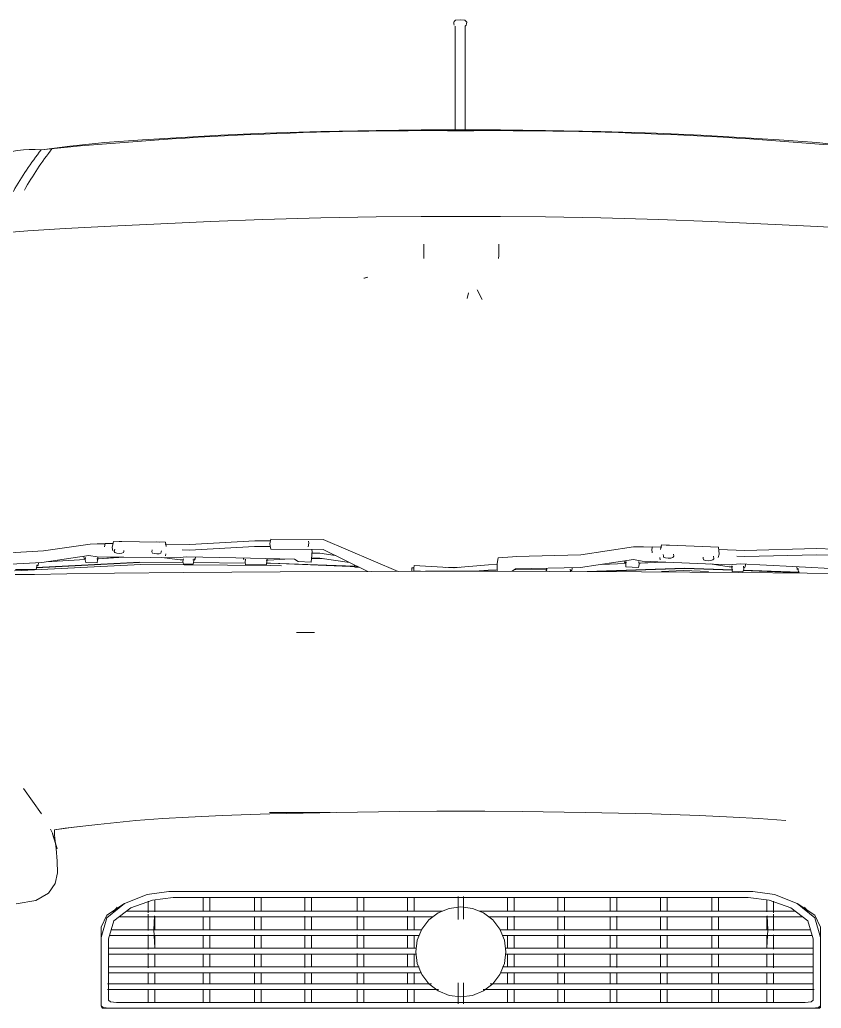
# Model space of a CAD drawing. Header units: millimetres. Extents: x -50912 to 58751, y -45352 to 5553.
# Drawn here: x -4989 to -4126, y 718 to 1784 of the extents above; entities that cross this region are included whole.
import ezdxf

# ---------------------------------------------------------------- set-up
doc = ezdxf.new("R2010")
doc.units = ezdxf.units.MM
doc.layers.add('A-GENM', color=13, linetype='Continuous', lineweight=9)
doc.layers.add('G-IMPT', color=8, linetype='Continuous', lineweight=9)

# ---------------------------------------------------------------- blocks, each defined once
blk = doc.blocks.new('CRT_Fiat Punto - Punto_dwg-V5-FACHADA POSTERIOR GARAGEM')
at = {"layer": 'G-IMPT'}
for p, q in [((-41212.3, 1781.1), (-41211.9, 1782.1)), ((-41212.3, 1779.5), (-41212.3, 1781.1)), ((-41210.3, 1783.4), (-41211.9, 1782.1)), ((-41205.3, 1783.8), (-41210.3, 1783.4)), ((-41205.3, 1783.8), (-41200.4, 1783.4)), ((-41200.4, 1783.4), (-41198.7, 1782.1)), ((-41198.3, 1781.1), (-41198.7, 1782.1)), ((-41198.3, 1781.1), (-41198.4, 1779.5)), ((-41211.8, 1778.1), (-41212.3, 1779.5)), ((-41210.7, 1776.9), (-41210.7, 1761.9)), ((-41199.9, 1761.9), (-41199.8, 1777)), ((-41199.8, 1777), (-41198.8, 1778.1)), ((-41198.8, 1778.1), (-41198.4, 1779.5)), ((-41210.7, 1761.9), (-41210.7, 1717.1)), ((-41199.9, 1717.1), (-41199.9, 1761.9)), ((-41210.7, 1672.3), (-41210.7, 1717.1)), ((-41199.9, 1717.1), (-41199.9, 1672.3)), ((-41355.4, 1663.5), (-41415, 1661.7)), ((-41355.4, 1663.5), (-41295.7, 1664.6)), ((-41295.7, 1664.6), (-41247.3, 1665)), ((-41204.6, 1665), (-41247.3, 1665)), ((-41210.7, 1665), (-41210.7, 1672.3)), ((-41204.6, 1665), (-41161.9, 1665)), ((-41199.9, 1672.3), (-41199.9, 1665)), ((-41113.5, 1664.6), (-41161.9, 1665)), ((-41113.5, 1664.6), (-41053.8, 1663.5)), ((-41053.8, 1663.5), (-40994.3, 1661.7)), ((-41547.5, 1654.4), (-41588.2, 1651.4)), ((-41505.3, 1656.9), (-41547.5, 1654.4)), ((-41505.3, 1656.9), (-41463, 1659.5)), ((-41415, 1661.7), (-41463, 1659.5)), ((-40994.3, 1661.7), (-40946.2, 1659.5)), ((-40904, 1656.9), (-40946.2, 1659.5)), ((-40861.7, 1654.4), (-40904, 1656.9)), ((-40861.7, 1654.4), (-40821, 1651.4)), ((-41653.6, 1643.9), (-41625.9, 1647.4)), ((-41588.2, 1651.4), (-41625.9, 1647.4)), ((-40821, 1651.4), (-40783.3, 1647.4)), ((-41417.8, 1568.6), (-41474.3, 1566.3)), ((-41417.8, 1568.6), (-41355.4, 1570.3)), ((-41355.4, 1570.3), (-41295.7, 1571.4)), ((-41295.7, 1571.4), (-41247.4, 1571.8)), ((-41204.6, 1571.8), (-41247.4, 1571.8)), ((-41204.6, 1571.8), (-41161.9, 1571.8)), ((-41113.5, 1571.4), (-41161.9, 1571.8)), ((-41113.5, 1571.4), (-41053.8, 1570.3)), ((-41053.8, 1570.3), (-40991.4, 1568.6)), ((-40991.4, 1568.6), (-40934.9, 1566.3)), ((-41702.3, 1553.9), (-41671.1, 1556.3)), ((-41630.7, 1558.8), (-41671.1, 1556.3)), ((-41630.7, 1558.8), (-41581.5, 1561.3)), ((-41581.5, 1561.3), (-41527.9, 1563.8)), ((-41527.9, 1563.8), (-41474.3, 1566.3)), ((-40881.3, 1563.8), (-40934.9, 1566.3)), ((-40881.3, 1563.8), (-40827.8, 1561.3)), ((-40827.8, 1561.3), (-40778.6, 1558.8)), ((-41244.6, 1541.9), (-41244.6, 1536.1)), ((-41244.6, 1536.1), (-41244.5, 1529.5)), ((-41163.6, 1529.5), (-41163.5, 1536.1)), ((-41163.5, 1536.1), (-41163.5, 1541.9)), ((-41244.5, 1529.5), (-41244.3, 1526.3)), ((-41163.6, 1529.5), (-41163.9, 1526.3)), ((-41309, 1505.1), (-41304.7, 1506.4)), ((-41309, 1505.1), (-41308.3, 1505.3)), ((-41304.7, 1506.4), (-41308.3, 1505.3)), ((-41186.9, 1492.6), (-41181.8, 1482.1)), ((-41186.9, 1492.6), (-41182.4, 1483.3)), ((-41197.9, 1483.2), (-41196.5, 1489.5)), ((-41196.8, 1488), (-41197.9, 1483.2)), ((-41603.9, 1218.6), (-41654.3, 1211.1)), ((-41603.9, 1218.6), (-41596.2, 1218.8)), ((-41596.2, 1218.8), (-41587.7, 1218.7)), ((-41588.4, 1215.5), (-41587.6, 1219.3)), ((-41587.6, 1219.3), (-41579.3, 1219.2)), ((-41580.2, 1214.7), (-41578.8, 1221.2)), ((-41578.8, 1221.2), (-41522.7, 1220.6)), ((-41569.8, 1221.2), (-41572.5, 1221.2)), ((-41529.5, 1220.7), (-41532.2, 1220.8)), ((-41523.1, 1218.5), (-41496.4, 1218.2)), ((-41522.7, 1220.6), (-41521.9, 1215.8)), ((-41496.8, 1212.1), (-41427, 1215.9)), ((-41496.4, 1218.2), (-41426.6, 1222)), ((-41409.8, 1215.8), (-41427, 1215.9)), ((-41409.6, 1221.9), (-41426.6, 1222)), ((-41410.3, 1218.7), (-41409.2, 1224)), ((-41409.4, 1213), (-41410.3, 1218.7)), ((-41409.2, 1224), (-41352.9, 1223.6)), ((-41369, 1215.5), (-41368.4, 1219.7)), ((-41368.4, 1219.7), (-41368.7, 1221.8)), ((-41352.9, 1223.6), (-41272, 1189.1)), ((-41018.6, 1215.7), (-41075.3, 1207)), ((-41018.6, 1215.7), (-41008, 1215.5)), ((-41008, 1215.5), (-40998.4, 1215.1)), ((-40998.8, 1213.2), (-40998.2, 1215.7)), ((-40998.2, 1215.7), (-40988.2, 1215.3)), ((-40989.5, 1212.7), (-40988.4, 1217.6)), ((-40988.4, 1217.6), (-40927, 1215.1)), ((-40983.5, 1217.4), (-40982.8, 1217.5)), ((-40979.8, 1217.4), (-40982.8, 1217.5)), ((-40979.8, 1217.4), (-40979.7, 1217.3)), ((-40926.2, 1207.8), (-40927, 1215.1)), ((-41654.3, 1211.1), (-41714.7, 1207.6)), ((-41605.2, 1206.2), (-41656.1, 1198.7)), ((-41610.2, 1202.9), (-41610.6, 1205.2)), ((-41605.2, 1206.2), (-41596.3, 1204.7)), ((-41596.3, 1204.7), (-41510.4, 1203.7)), ((-41573.3, 1204.4), (-41594.5, 1202.7)), ((-41589.6, 1203.1), (-41567.7, 1204.4)), ((-41580.2, 1214.7), (-41579.6, 1211.4)), ((-41577.9, 1210.7), (-41577.5, 1213)), ((-41577.9, 1210.7), (-41577.2, 1209.4)), ((-41577.2, 1209.4), (-41575.1, 1208.7)), ((-41575.1, 1208.7), (-41572.5, 1208.5)), ((-41572.5, 1208.5), (-41569.9, 1208.7)), ((-41569.9, 1208.7), (-41568.1, 1209.3)), ((-41568.1, 1209.3), (-41567.8, 1210.6)), ((-41567.8, 1210.6), (-41567.6, 1211.7)), ((-41537.6, 1210.2), (-41537.2, 1212.5)), ((-41537.6, 1210.2), (-41536.9, 1208.9)), ((-41536.9, 1208.9), (-41535.6, 1208.5)), ((-41534.8, 1208.3), (-41532.2, 1208)), ((-41532.2, 1208), (-41529.6, 1208.2)), ((-41529.6, 1208.2), (-41527.7, 1208.8)), ((-41527.7, 1208.8), (-41527.4, 1210.1)), ((-41527.4, 1210.1), (-41527.2, 1211.2)), ((-41522.7, 1205.9), (-41522.3, 1207.9)), ((-41510.4, 1203.7), (-41500.1, 1204.9)), ((-41504.9, 1212.2), (-41496.8, 1212.1)), ((-41500.1, 1204.9), (-41447, 1203.7)), ((-41409.4, 1213), (-41353, 1212.6)), ((-41365.8, 1199.2), (-41364.7, 1210.1)), ((-41365.3, 1208.9), (-41356.5, 1208.6)), ((-41364.7, 1210.1), (-41365.1, 1212.7)), ((-41356.5, 1208.6), (-41340, 1206.3)), ((-41353, 1212.6), (-41304.7, 1189)), ((-41164.5, 1203.8), (-41149, 1204.9)), ((-41149, 1204.9), (-41145.1, 1205.3)), ((-41075.3, 1207), (-41145.1, 1205.3)), ((-40998.8, 1213.2), (-40998.5, 1209)), ((-40986.4, 1205.9), (-40986.5, 1207.4)), ((-40986.4, 1205.9), (-40986.2, 1204.5)), ((-40986.2, 1204.5), (-40984.2, 1203.7)), ((-40976.1, 1204.1), (-40975.2, 1205.5)), ((-40975.2, 1205.5), (-40975.4, 1207.8)), ((-40943.4, 1202.9), (-40943.6, 1204.5)), ((-40932.2, 1202.8), (-40932.5, 1205.6)), ((-40927.3, 1203.9), (-40926.2, 1207.8)), ((-40926.8, 1212.8), (-40898.6, 1211.7)), ((-40907.4, 1205.4), (-40898.8, 1205)), ((-40898.8, 1205), (-40821.5, 1207.1)), ((-40898.6, 1211.7), (-40821.3, 1213.8)), ((-40802.6, 1206.5), (-40821.5, 1207.1)), ((-40802.4, 1213.2), (-40821.3, 1213.8)), ((-41656.1, 1198.7), (-41716.4, 1195.4)), ((-41685.5, 1189.6), (-41549.5, 1196.5)), ((-41662.2, 1191.2), (-41660.9, 1196.1)), ((-41662, 1193.2), (-41550.3, 1199)), ((-41661.8, 1192.9), (-41550.6, 1198.7)), ((-41660.1, 1195.4), (-41661.8, 1195.4)), ((-41660.1, 1195.4), (-41659.4, 1198.2)), ((-41651.3, 1199.4), (-41609.2, 1201.9)), ((-41610.2, 1202.9), (-41609, 1202.8)), ((-41609.3, 1201.5), (-41608.8, 1203.9)), ((-41609.3, 1201.5), (-41608.7, 1198.6)), ((-41608.7, 1198.6), (-41596.5, 1198.4)), ((-41596.8, 1202.7), (-41594.5, 1202.7)), ((-41596.5, 1198.4), (-41595.5, 1203.9)), ((-41550.3, 1199), (-41503.9, 1198.7)), ((-41549.5, 1196.5), (-41409.4, 1195.6)), ((-41526.7, 1203.9), (-41506.8, 1201.6)), ((-41503.8, 1201.6), (-41506.8, 1201.6)), ((-41504.1, 1199.9), (-41503.5, 1202.7)), ((-41504.1, 1199.9), (-41503.5, 1197)), ((-41503.5, 1197), (-41493, 1196.9)), ((-41491, 1201.4), (-41493.2, 1201.4)), ((-41493, 1196.9), (-41491.9, 1202.7)), ((-41492.5, 1198.6), (-41437, 1198.1)), ((-41491, 1201.4), (-41490.5, 1204.2)), ((-41447, 1203.7), (-41383.8, 1202.1)), ((-41438.6, 1202.9), (-41438.5, 1203.5)), ((-41438.3, 1201.6), (-41438.6, 1202.9)), ((-41437.1, 1199), (-41436.7, 1202.1)), ((-41437.1, 1199), (-41436.6, 1196.2)), ((-41436.6, 1196.2), (-41414, 1196.5)), ((-41414.3, 1201.1), (-41412.2, 1201.2)), ((-41414.3, 1198), (-41409.8, 1197.9)), ((-41414, 1196.5), (-41413.3, 1202.8)), ((-41394.2, 1202.3), (-41412.2, 1201.2)), ((-41315.1, 1194.1), (-41409.8, 1197.9)), ((-41318.9, 1194.6), (-41409.8, 1197.9)), ((-41397.7, 1195.1), (-41409.4, 1195.6)), ((-41379.9, 1199.8), (-41383.8, 1202.1)), ((-41365.8, 1199.2), (-41379.9, 1199.8)), ((-41365.4, 1203.4), (-41356.5, 1203.2)), ((-41352.2, 1202.6), (-41365.4, 1203.1)), ((-41356.5, 1203.2), (-41324.5, 1198.7)), ((-41319.2, 1196.1), (-41318.7, 1193.5)), ((-41255.2, 1192.5), (-41255, 1195.3)), ((-41255, 1195.3), (-41211.8, 1192.9)), ((-41174.7, 1196.3), (-41213, 1192.9)), ((-41165.1, 1196.6), (-41174.7, 1196.3)), ((-41165.4, 1197.5), (-41165.5, 1189.2)), ((-41165.4, 1197.5), (-41164.5, 1203.8)), ((-41018.7, 1201.9), (-41075.6, 1193.2)), ((-41053.6, 1196.6), (-41026.8, 1197.5)), ((-41028.5, 1200.4), (-41028.4, 1198.7)), ((-41028.4, 1198.7), (-41026, 1198.6)), ((-41026.7, 1193.9), (-41027, 1200.6)), ((-41026.7, 1193.9), (-41013.2, 1193.4)), ((-41018.7, 1201.9), (-41009.4, 1200.1)), ((-41013.2, 1193.4), (-41012.5, 1196.5)), ((-41012.5, 1196.5), (-41012.7, 1199.6)), ((-41012.6, 1198), (-41011.1, 1198)), ((-40987.6, 1199.2), (-41011.1, 1198)), ((-41009.4, 1200.1), (-40915.5, 1196.3)), ((-41006.5, 1198.2), (-40983.6, 1199)), ((-40989.9, 1201.6), (-40990.1, 1203.9)), ((-40984.2, 1203.7), (-40981.4, 1203.3)), ((-40981.4, 1203.3), (-40978.4, 1203.5)), ((-40978.4, 1203.5), (-40976.1, 1204.1)), ((-40943.4, 1202.9), (-40943.1, 1201.4)), ((-40943.1, 1201.4), (-40941.1, 1200.7)), ((-40941.1, 1200.7), (-40938.3, 1200.4)), ((-40938.3, 1200.4), (-40935.3, 1200.7)), ((-40935.9, 1197.1), (-40915.7, 1194.1)), ((-40935.3, 1200.7), (-40933.1, 1201.4)), ((-40933.1, 1201.4), (-40932.2, 1202.8)), ((-40911.5, 1193.9), (-40915.7, 1194.1)), ((-40915.5, 1196.3), (-40903.6, 1197.3)), ((-40912.2, 1188.9), (-40912.8, 1195)), ((-40903.6, 1197.3), (-40846.9, 1194.4)), ((-40899.9, 1191.6), (-40900.2, 1194.7)), ((-40898, 1195.9), (-40898.7, 1193.4)), ((-40898, 1195.9), (-40898.1, 1197)), ((-40846.9, 1194.4), (-40779.9, 1190.9)), ((-40842.6, 1194.2), (-40842.3, 1191)), ((-41684.8, 1185.6), (-41664, 1185.9)), ((-41684.3, 1191), (-41662.2, 1191.2)), ((-41629.1, 1186.5), (-41664, 1185.9)), ((-41577.8, 1187.2), (-41629.1, 1186.5)), ((-41503.4, 1188), (-41577.8, 1187.2)), ((-41503.4, 1188), (-41399.3, 1188.6)), ((-41300.6, 1189.1), (-41399.3, 1188.6)), ((-41318.7, 1193.5), (-41313.4, 1193.3)), ((-41300.6, 1189.1), (-41242.5, 1189.2)), ((-41257.4, 1189.2), (-41257.4, 1193)), ((-41257.4, 1193), (-41255.1, 1193)), ((-41255.2, 1192.5), (-41255.1, 1189.6)), ((-41255.1, 1189.6), (-41248, 1189.2)), ((-41204.6, 1189.2), (-41242.5, 1189.2)), ((-41220.9, 1193.4), (-41206.3, 1193.5)), ((-41166.8, 1189.2), (-41204.6, 1189.2)), ((-41175.1, 1190.5), (-41189.6, 1189.2)), ((-41175.1, 1190.5), (-41165.5, 1190.9)), ((-41108.6, 1189.1), (-41166.8, 1189.2)), ((-41149.2, 1189.2), (-41145.6, 1191.8)), ((-41146.5, 1191.1), (-41113.9, 1190.6)), ((-41075.6, 1193.2), (-41145.6, 1191.8)), ((-41111.7, 1190.6), (-41113.9, 1190.6)), ((-41112.3, 1189.1), (-41112.4, 1192.4)), ((-41009.9, 1188.6), (-41108.6, 1189.1)), ((-41086.6, 1189), (-41086.7, 1191.6)), ((-41085.1, 1190), (-41086.6, 1190)), ((-41084.6, 1192.5), (-41085.1, 1190)), ((-41068.5, 1188.9), (-40963.6, 1192.6)), ((-41057.7, 1188.8), (-40963.3, 1192.2)), ((-40905.8, 1188), (-41009.9, 1188.6)), ((-40988.6, 1189.1), (-40964.7, 1189.9)), ((-40964.7, 1189.9), (-40937.9, 1189)), ((-40963.6, 1192.6), (-40911.7, 1190.8)), ((-40963.3, 1192.2), (-40912.3, 1190.4)), ((-40912.2, 1188.9), (-40900.8, 1188.5)), ((-40831.5, 1187.2), (-40905.8, 1188)), ((-40900.8, 1188.5), (-40899.9, 1191.6)), ((-40900.4, 1189.9), (-40840.6, 1187.7)), ((-40900.3, 1190.4), (-40839.9, 1188.2)), ((-40898.7, 1193.4), (-40900.1, 1193.5)), ((-40840.7, 1187.3), (-40841.2, 1192.2)), ((-40831.5, 1187.2), (-40780.2, 1186.5)), ((-41381.8, 1123.3), (-41362.1, 1123.3)), ((-41374.5, 1123.3), (-41362.1, 1123.3)), ((-41675.8, 955), (-41656.5, 927.8)), ((-41410.3, 927.8), (-41461.6, 926)), ((-41410.3, 927.6), (-41461.6, 925.8)), ((-41345.4, 929.1), (-41410.6, 929.3)), ((-41410.3, 927.8), (-41338.5, 929.3)), ((-41270.5, 930.3), (-41338.5, 929.3)), ((-41270.5, 930.3), (-41230.5, 930.6)), ((-41204.6, 930.6), (-41230.5, 930.6)), ((-41204.6, 930.6), (-41178.7, 930.6)), ((-41138.7, 930.3), (-41178.7, 930.6)), ((-41138.7, 930.3), (-41070.7, 929.3)), ((-40999, 927.8), (-41070.7, 929.3)), ((-40999, 927.8), (-40947.7, 926)), ((-40947.7, 925.8), (-40998.9, 927.6)), ((-41554.7, 920.4), (-41595.5, 916.3)), ((-41525.6, 922.6), (-41554.7, 920.4)), ((-41498.1, 924.1), (-41525.6, 922.6)), ((-41498.1, 924.1), (-41461.6, 926)), ((-41498.1, 924), (-41461.6, 925.8)), ((-40911.2, 924.1), (-40947.7, 926)), ((-40911.2, 924.1), (-40883.6, 922.6)), ((-40883.6, 922.6), (-40854.6, 920.4)), ((-41646.6, 911.2), (-41644.4, 907)), ((-41644.4, 907), (-41641.5, 897.2)), ((-41644.4, 906.9), (-41639.3, 889.8)), ((-41644.4, 906.9), (-41639.3, 889.8)), ((-41644.4, 906), (-41639.3, 889.8)), ((-41639.3, 889.8), (-41644.4, 906)), ((-41642.2, 910.4), (-41642.3, 909.6)), ((-41642.3, 909.6), (-41642.3, 907.7)), ((-41642.3, 907.7), (-41642.3, 905.9)), ((-41642.3, 905.9), (-41642.3, 905.4)), ((-41621.5, 913.3), (-41642.2, 910.4)), ((-41630.7, 912.3), (-41642.2, 910.4)), ((-41630.7, 912.3), (-41642.2, 910.4)), ((-41595.5, 916.3), (-41630.7, 912.3)), ((-41595.5, 916.3), (-41630.7, 912.3)), ((-41621.5, 913.3), (-41595.5, 916.3)), ((-41641.9, 901.2), (-41642.3, 905.4)), ((-41641.9, 901.2), (-41640.6, 890.3)), ((-41639.4, 876.5), (-41640.6, 890.3)), ((-41639.4, 876.5), (-41639, 864)), ((-41639, 864), (-41641.5, 852.5)), ((-41648.9, 842.1), (-41662.6, 834.3)), ((-41641.5, 852.5), (-41648.9, 842.1)), ((-41542.5, 840.6), (-41519.3, 843.8)), ((-41519.3, 843.8), (-41492.3, 843.8)), ((-41492.3, 843.8), (-41456.5, 843.8)), ((-41456.5, 843.8), (-41406.2, 843.8)), ((-41406.2, 843.8), (-41335.8, 843.8)), ((-41335.8, 843.8), (-41269.2, 843.8)), ((-41269.2, 843.8), (-41230, 843.8)), ((-41204.6, 843.8), (-41230, 843.8)), ((-41204.6, 843.8), (-41179.2, 843.8)), ((-41140.1, 843.8), (-41179.2, 843.8)), ((-41140.1, 843.8), (-41073.4, 843.8)), ((-41003, 843.8), (-41073.4, 843.8)), ((-41003, 843.8), (-40952.8, 843.8)), ((-40917, 843.8), (-40952.8, 843.8)), ((-40917, 843.8), (-40889.9, 843.8)), ((-40866.7, 840.6), (-40889.9, 843.8)), ((-41662.6, 834.3), (-41683.7, 830.7)), ((-41567.1, 831.2), (-41542.5, 840.6)), ((-41536.7, 834.7), (-41560.2, 826.2)), ((-41536.7, 834.7), (-41560.2, 826.2)), ((-41541.4, 833.5), (-41541.4, 820.8)), ((-41514.4, 837.5), (-41536.7, 834.7)), ((-41514.4, 837.5), (-41536.7, 834.7)), ((-41534.4, 835.1), (-41534.4, 833.5)), ((-41534.4, 833.5), (-41534.4, 822.1)), ((-41488.4, 837.5), (-41514.4, 837.5)), ((-41488.4, 837.5), (-41514.4, 837.5)), ((-41454, 837.5), (-41488.4, 837.5)), ((-41454, 837.5), (-41488.4, 837.5)), ((-41482.1, 833.5), (-41482.1, 837.5)), ((-41482.1, 833.5), (-41482.1, 822.8)), ((-41475, 837.5), (-41475, 833.5)), ((-41475, 833.5), (-41475, 823)), ((-41405.8, 837.5), (-41454, 837.5)), ((-41454, 837.5), (-41405.8, 837.5)), ((-41426.8, 833.5), (-41426.8, 837)), ((-41426.8, 833.5), (-41426.8, 822.6)), ((-41419.8, 837.5), (-41419.8, 833.5)), ((-41419.8, 833.5), (-41419.8, 822.7)), ((-41405.8, 837.5), (-41338.2, 837.5)), ((-41405.8, 837.5), (-41338.2, 837.5)), ((-41372.5, 833.5), (-41372.5, 837.2)), ((-41372.5, 833.5), (-41372.5, 822.8)), ((-41365.5, 837.1), (-41365.5, 833.5)), ((-41365.5, 833.5), (-41365.5, 822.9)), ((-41273.3, 837.5), (-41338.2, 837.5)), ((-41338.2, 837.5), (-41273.3, 837.5)), ((-41316.2, 833.5), (-41316.2, 837.5)), ((-41316.2, 833.5), (-41316.2, 822.4)), ((-41309.2, 837.5), (-41309.2, 833.5)), ((-41309.2, 833.5), (-41309.2, 822.5)), ((-41273.3, 837.5), (-41232.8, 837.5)), ((-41273.3, 837.5), (-41232.8, 837.5)), ((-41261.9, 833.5), (-41261.9, 837.5)), ((-41261.9, 833.5), (-41261.9, 822.9)), ((-41254.9, 837.5), (-41254.9, 833.5)), ((-41254.9, 833.5), (-41254.9, 822.9)), ((-41204.6, 837.5), (-41232.8, 837.5)), ((-41232.8, 837.5), (-41204.6, 837.5)), ((-41207.6, 833.5), (-41207.6, 838.6)), ((-41207.6, 833.5), (-41207.6, 820.8)), ((-41204.6, 837.5), (-41176.4, 837.5)), ((-41204.6, 837.5), (-41176.4, 837.5)), ((-41201.6, 838.6), (-41201.6, 833.5)), ((-41201.6, 833.5), (-41201.6, 820.8)), ((-41136, 837.5), (-41176.4, 837.5)), ((-41136, 837.5), (-41176.4, 837.5)), ((-41154.4, 833.5), (-41154.4, 837.5)), ((-41154.4, 833.5), (-41154.4, 822.9)), ((-41147.3, 837.5), (-41147.3, 833.5)), ((-41147.3, 833.5), (-41147.3, 822.9)), ((-41071, 837.5), (-41136, 837.5)), ((-41071, 837.5), (-41136, 837.5)), ((-41100.1, 833.5), (-41100.1, 837.5)), ((-41100.1, 833.5), (-41100.1, 822.5)), ((-41093, 837.5), (-41093, 833.5)), ((-41093, 833.5), (-41093, 822.4)), ((-41003.5, 837.5), (-41071, 837.5)), ((-41003.5, 837.5), (-41071, 837.5)), ((-41043.8, 833.5), (-41043.8, 837.1)), ((-41043.8, 833.5), (-41043.8, 822.9)), ((-41036.7, 837.2), (-41036.7, 833.5)), ((-41036.7, 833.5), (-41036.7, 822.8)), ((-40955.2, 837.5), (-41003.5, 837.5)), ((-40955.2, 837.5), (-41003.5, 837.5)), ((-40989.5, 833.5), (-40989.5, 837.5)), ((-40989.5, 833.5), (-40989.5, 822.7)), ((-40982.4, 837), (-40982.4, 833.5)), ((-40982.4, 833.5), (-40982.4, 822.6)), ((-40920.8, 837.5), (-40955.2, 837.5)), ((-40920.8, 837.5), (-40955.2, 837.5)), ((-40934.2, 833.5), (-40934.2, 837.5)), ((-40934.2, 833.5), (-40934.2, 823)), ((-40927.2, 837.5), (-40927.2, 833.5)), ((-40927.2, 833.5), (-40927.2, 822.8)), ((-40920.8, 837.5), (-40894.9, 837.5)), ((-40920.8, 837.5), (-40894.9, 837.5)), ((-40872.6, 834.7), (-40894.9, 837.5)), ((-40872.6, 834.7), (-40894.9, 837.5)), ((-40874.9, 833.5), (-40874.9, 835.1)), ((-40874.9, 833.5), (-40874.9, 822.1)), ((-40872.6, 834.7), (-40849, 826.2)), ((-40872.6, 834.7), (-40849, 826.2)), ((-40867.8, 833.5), (-40867.8, 820.8)), ((-40866.7, 840.6), (-40842.2, 831.2)), ((-41585.9, 815.7), (-41567.1, 831.2)), ((-41585.9, 818.5), (-41567.1, 831.2)), ((-41560.2, 826.2), (-41578.3, 812.2)), ((-41560.2, 826.2), (-41578.3, 812.2)), ((-41564.6, 822.9), (-41555.8, 822.9)), ((-41555.8, 822.9), (-41529.4, 822.9)), ((-41529.4, 822.9), (-41494.3, 822.9)), ((-41494.3, 822.9), (-41455.8, 822.9)), ((-41455.8, 822.9), (-41406.2, 822.9)), ((-41406.2, 822.9), (-41338.2, 822.9)), ((-41338.2, 822.9), (-41273.3, 822.9)), ((-41273.3, 822.9), (-41232.8, 822.9)), ((-41228.9, 821), (-41239, 813.3)), ((-41232.8, 822.9), (-41224.2, 822.9)), ((-41217.2, 825.8), (-41228.9, 821)), ((-41204.6, 827.5), (-41217.2, 825.8)), ((-41207.6, 813.8), (-41207.6, 820.8)), ((-41192.1, 825.8), (-41204.6, 827.5)), ((-41201.6, 814), (-41201.6, 820.8)), ((-41180.3, 821), (-41192.1, 825.8)), ((-41185, 822.9), (-41176.4, 822.9)), ((-41180.3, 821), (-41170.3, 813.3)), ((-41136, 822.9), (-41176.4, 822.9)), ((-41136, 822.9), (-41071, 822.9)), ((-41003, 822.9), (-41071, 822.9)), ((-41003, 822.9), (-40953.5, 822.9)), ((-40914.9, 822.9), (-40953.5, 822.9)), ((-40914.9, 822.9), (-40879.9, 822.9)), ((-40853.5, 822.9), (-40879.9, 822.9)), ((-40853.5, 822.9), (-40844.6, 822.9)), ((-40830.9, 812.2), (-40849, 826.2)), ((-40830.9, 812.2), (-40849, 826.2)), ((-40823.3, 815.7), (-40842.2, 831.2)), ((-40842.2, 831.2), (-40823.3, 818.5)), ((-41585.9, 818.5), (-41592.2, 805.4)), ((-41592.2, 794.2), (-41585.9, 815.7)), ((-41578.3, 812.2), (-41584.3, 792.9)), ((-41578.3, 812.2), (-41584.3, 792.9)), ((-41569.9, 816.6), (-41572.6, 816.6)), ((-41557.4, 816.6), (-41569.9, 816.6)), ((-41532, 816.6), (-41557.4, 816.6)), ((-41541.4, 803.2), (-41541.4, 819.5)), ((-41535.4, 802.8), (-41534.5, 817.7)), ((-41535.4, 802.8), (-41534.6, 817.4)), ((-41534.4, 803.2), (-41534.4, 817.4)), ((-41497.7, 816.6), (-41532, 816.6)), ((-41497.7, 816.6), (-41458.3, 816.6)), ((-41482.1, 803.2), (-41482.1, 816.8)), ((-41475, 803.2), (-41475, 816.5)), ((-41406.7, 816.6), (-41458.3, 816.6)), ((-41426.8, 803.2), (-41426.8, 816.6)), ((-41419.8, 803.2), (-41419.8, 816.4)), ((-41406.7, 816.6), (-41335.8, 816.6)), ((-41372.5, 803.2), (-41372.5, 817.4)), ((-41365.5, 803.2), (-41365.5, 816.8)), ((-41269.2, 816.6), (-41335.8, 816.6)), ((-41316.2, 803.2), (-41316.2, 817.2)), ((-41309.2, 803.2), (-41309.2, 817.1)), ((-41269.2, 816.6), (-41234.6, 816.6)), ((-41261.9, 803.2), (-41261.9, 817.4)), ((-41254.9, 803.2), (-41254.9, 816.8)), ((-41239, 813.3), (-41246.7, 803.3)), ((-41140.1, 816.6), (-41174.6, 816.6)), ((-41162.5, 803.3), (-41170.3, 813.3)), ((-41154.4, 803.2), (-41154.4, 816.8)), ((-41147.3, 803.2), (-41147.3, 817.4)), ((-41073.4, 816.6), (-41140.1, 816.6)), ((-41100.1, 803.2), (-41100.1, 817.1)), ((-41093, 803.2), (-41093, 817.2)), ((-41002.6, 816.6), (-41073.4, 816.6)), ((-41043.8, 803.2), (-41043.8, 816.8)), ((-41036.7, 803.2), (-41036.7, 817.4)), ((-40951, 816.6), (-41002.6, 816.6)), ((-40989.5, 803.2), (-40989.5, 816.4)), ((-40982.4, 803.2), (-40982.4, 816.6)), ((-40911.5, 816.6), (-40951, 816.6)), ((-40934.2, 803.2), (-40934.2, 816.5)), ((-40927.2, 803.2), (-40927.2, 816.8)), ((-40877.2, 816.6), (-40911.5, 816.6)), ((-40851.9, 816.6), (-40877.2, 816.6)), ((-40874.9, 803.2), (-40874.9, 817.4)), ((-40873.8, 802.8), (-40874.7, 817.7)), ((-40873.8, 802.8), (-40874.7, 817.4)), ((-40867.8, 803.2), (-40867.8, 819.5)), ((-40851.9, 816.6), (-40839.3, 816.6)), ((-40836.7, 816.6), (-40839.3, 816.6)), ((-40830.9, 812.2), (-40824.9, 792.9)), ((-40830.9, 812.2), (-40824.9, 792.9)), ((-40823.3, 818.5), (-40817.1, 805.4)), ((-40823.3, 815.7), (-40817.1, 794.2)), ((-41592.2, 805.4), (-41592.2, 792.7)), ((-41581.2, 802.8), (-41580.5, 802.8)), ((-41580.5, 802.8), (-41566.3, 802.8)), ((-41566.3, 802.8), (-41535.4, 802.8)), ((-41541.4, 803.2), (-41541.4, 802)), ((-41535.4, 802.8), (-41495.8, 802.8)), ((-41535.4, 802.8), (-41534.4, 783.6)), ((-41535.4, 802.8), (-41535.4, 802)), ((-41495.8, 802.8), (-41455.8, 802.8)), ((-41482.1, 803.2), (-41482.1, 802.6)), ((-41455.8, 802.8), (-41406.2, 802.8)), ((-41426.8, 803.2), (-41426.8, 802.5)), ((-41406.2, 802.8), (-41338.2, 802.8)), ((-41372.5, 803.2), (-41372.5, 802.4)), ((-41365.5, 803.2), (-41365.5, 802.4)), ((-41338.2, 802.8), (-41273.3, 802.8)), ((-41316.2, 803.2), (-41316.2, 802.3)), ((-41309.2, 803.2), (-41309.2, 802.4)), ((-41273.3, 802.8), (-41246.9, 802.8)), ((-41246.7, 803.3), (-41251.5, 791.6)), ((-41162.5, 803.3), (-41157.7, 791.6)), ((-41136, 802.8), (-41162.4, 802.8)), ((-41154.4, 802.5), (-41154.4, 803.2)), ((-41147.3, 802.6), (-41147.3, 803.2)), ((-41136, 802.8), (-41071, 802.8)), ((-41100.1, 802.4), (-41100.1, 803.2)), ((-41093, 802.3), (-41093, 803.2)), ((-41003, 802.8), (-41071, 802.8)), ((-41043.8, 802.4), (-41043.8, 803.2)), ((-41036.7, 802.4), (-41036.7, 803.2)), ((-41003, 802.8), (-40953.5, 802.8)), ((-40982.4, 802.5), (-40982.4, 803.2)), ((-40913.4, 802.8), (-40953.5, 802.8)), ((-40927.2, 802.6), (-40927.2, 803.2)), ((-40913.4, 802.8), (-40873.8, 802.8)), ((-40873.8, 802.8), (-40874.9, 783.6)), ((-40873.8, 802.8), (-40873.9, 802)), ((-40842.9, 802.8), (-40873.8, 802.8)), ((-40867.8, 802), (-40867.8, 803.2)), ((-40842.9, 802.8), (-40828.7, 802.8)), ((-40828.7, 802.8), (-40828, 802.8)), ((-40817.1, 792.7), (-40817.1, 805.4)), ((-41592.2, 792.7), (-41592.2, 781)), ((-41584.3, 792.9), (-41584.3, 771.2)), ((-41584.3, 792.9), (-41584.3, 771.2)), ((-41582, 796.5), (-41583, 796.5)), ((-41567.9, 796.5), (-41582, 796.5)), ((-41538, 796.5), (-41567.9, 796.5)), ((-41541.4, 797.3), (-41541.4, 783.6)), ((-41499.2, 796.5), (-41538, 796.5)), ((-41535.1, 797.3), (-41534.4, 783.6)), ((-41534.4, 796.5), (-41534.4, 783.6)), ((-41499.2, 796.5), (-41458.3, 796.5)), ((-41482.1, 796.6), (-41482.1, 783.6)), ((-41475, 796.3), (-41475, 783.6)), ((-41406.7, 796.5), (-41458.3, 796.5)), ((-41426.8, 796.5), (-41426.8, 783.6)), ((-41419.8, 796.3), (-41419.8, 783.6)), ((-41406.7, 796.5), (-41335.8, 796.5)), ((-41372.5, 796.7), (-41372.5, 783.6)), ((-41365.5, 796.6), (-41365.5, 783.6)), ((-41269.2, 796.5), (-41335.8, 796.5)), ((-41316.2, 797.1), (-41316.2, 783.6)), ((-41309.2, 797), (-41309.2, 783.6)), ((-41269.2, 796.5), (-41249.5, 796.5)), ((-41261.9, 796.7), (-41261.9, 783.6)), ((-41254.9, 796.6), (-41254.9, 783.6)), ((-41253.2, 779), (-41251.5, 791.6)), ((-41140.1, 796.5), (-41159.8, 796.5)), ((-41156, 779), (-41157.7, 791.6)), ((-41154.4, 783.6), (-41154.4, 796.6)), ((-41147.3, 783.6), (-41147.3, 796.7)), ((-41073.4, 796.5), (-41140.1, 796.5)), ((-41100.1, 783.6), (-41100.1, 797)), ((-41093, 783.6), (-41093, 797.1)), ((-41002.6, 796.5), (-41073.4, 796.5)), ((-41043.8, 783.6), (-41043.8, 796.6)), ((-41036.7, 783.6), (-41036.7, 796.7)), ((-40951, 796.5), (-41002.6, 796.5)), ((-40989.5, 783.6), (-40989.5, 796.3)), ((-40982.4, 783.6), (-40982.4, 796.5)), ((-40910, 796.5), (-40951, 796.5)), ((-40934.2, 783.6), (-40934.2, 796.3)), ((-40927.2, 783.6), (-40927.2, 796.6)), ((-40871.2, 796.5), (-40910, 796.5)), ((-40874.1, 797.3), (-40874.9, 783.6)), ((-40874.9, 783.6), (-40874.9, 796.5)), ((-40841.3, 796.5), (-40871.2, 796.5)), ((-40867.8, 783.6), (-40867.8, 797.3)), ((-40841.3, 796.5), (-40827.3, 796.5)), ((-40826.2, 796.5), (-40827.3, 796.5)), ((-40824.9, 771.2), (-40824.9, 792.9)), ((-40824.9, 771.2), (-40824.9, 792.9)), ((-40817.1, 792.7), (-40817.1, 781)), ((-41592.2, 766.8), (-41592.2, 781)), ((-41584.5, 782.7), (-41569.9, 782.7)), ((-41569.9, 782.7), (-41537.4, 782.7)), ((-41541.4, 781.9), (-41541.4, 783.6)), ((-41537.4, 782.7), (-41496.3, 782.7)), ((-41534.4, 782.6), (-41534.4, 783.6)), ((-41496.3, 782.7), (-41455.8, 782.7)), ((-41482.1, 782.8), (-41482.1, 783.6)), ((-41475, 782.7), (-41475, 783.6)), ((-41455.8, 782.7), (-41406.2, 782.7)), ((-41426.8, 783), (-41426.8, 783.6)), ((-41419.8, 782.7), (-41419.8, 783.6)), ((-41406.2, 782.7), (-41338.2, 782.7)), ((-41372.5, 782.7), (-41372.5, 783.6)), ((-41365.5, 782.9), (-41365.5, 783.6)), ((-41338.2, 782.7), (-41273.3, 782.7)), ((-41316.2, 782.8), (-41316.2, 783.6)), ((-41309.2, 782.9), (-41309.2, 783.6)), ((-41273.3, 782.7), (-41252.6, 782.7)), ((-41261.9, 782.8), (-41261.9, 783.6)), ((-41254.9, 782.8), (-41254.9, 783.6)), ((-41253.2, 779), (-41253.2, 778.9)), ((-41253.2, 778.8), (-41253.2, 778.9)), ((-41253.2, 778.8), (-41251.5, 766.2)), ((-41156, 778.8), (-41157.7, 766.2)), ((-41136, 782.7), (-41156.6, 782.7)), ((-41156, 779), (-41156, 778.9)), ((-41156, 778.8), (-41156, 778.9)), ((-41154.4, 782.8), (-41154.4, 783.6)), ((-41147.3, 782.8), (-41147.3, 783.6)), ((-41136, 782.7), (-41071, 782.7)), ((-41100.1, 782.9), (-41100.1, 783.6)), ((-41093, 782.8), (-41093, 783.6)), ((-41003, 782.7), (-41071, 782.7)), ((-41043.8, 782.9), (-41043.8, 783.6)), ((-41036.7, 782.7), (-41036.7, 783.6)), ((-41003, 782.7), (-40953.5, 782.7)), ((-40989.5, 782.7), (-40989.5, 783.6)), ((-40982.4, 783), (-40982.4, 783.6)), ((-40912.9, 782.7), (-40953.5, 782.7)), ((-40934.2, 782.7), (-40934.2, 783.6)), ((-40927.2, 782.8), (-40927.2, 783.6)), ((-40912.9, 782.7), (-40871.8, 782.7)), ((-40874.9, 782.6), (-40874.9, 783.6)), ((-40839.4, 782.7), (-40871.8, 782.7)), ((-40867.8, 781.9), (-40867.8, 783.6)), ((-40839.4, 782.7), (-40824.7, 782.7)), ((-40817.1, 781), (-40817.1, 766.8)), ((-41571.4, 776.4), (-41584.4, 776.4)), ((-41584.3, 771.2), (-41584.3, 750)), ((-41584.3, 771.2), (-41584.3, 750)), ((-41540, 776.4), (-41571.4, 776.4)), ((-41541.4, 763.2), (-41541.4, 777.2)), ((-41499.7, 776.4), (-41540, 776.4)), ((-41534.4, 763.2), (-41534.4, 776.5)), ((-41499.7, 776.4), (-41458.3, 776.4)), ((-41482.1, 763.2), (-41482.1, 776.4)), ((-41475, 763.2), (-41475, 776.1)), ((-41406.7, 776.4), (-41458.3, 776.4)), ((-41426.8, 763.2), (-41426.8, 776.2)), ((-41419.8, 763.2), (-41419.8, 776.1)), ((-41406.7, 776.4), (-41335.8, 776.4)), ((-41372.5, 763.2), (-41372.5, 776.5)), ((-41365.5, 763.2), (-41365.5, 776.4)), ((-41269.2, 776.4), (-41335.8, 776.4)), ((-41316.2, 763.2), (-41316.2, 777)), ((-41309.2, 763.2), (-41309.2, 776.9)), ((-41269.2, 776.4), (-41252.9, 776.4)), ((-41261.9, 763.2), (-41261.9, 776.5)), ((-41254.9, 763.2), (-41254.9, 776.4)), ((-41140.1, 776.4), (-41156.3, 776.4)), ((-41154.4, 763.2), (-41154.4, 776.4)), ((-41147.3, 763.2), (-41147.3, 776.5)), ((-41073.4, 776.4), (-41140.1, 776.4)), ((-41100.1, 763.2), (-41100.1, 776.9)), ((-41093, 763.2), (-41093, 777)), ((-41002.6, 776.4), (-41073.4, 776.4)), ((-41043.8, 763.2), (-41043.8, 776.4)), ((-41036.7, 763.2), (-41036.7, 776.5)), ((-40951, 776.4), (-41002.6, 776.4)), ((-40989.5, 763.2), (-40989.5, 776.1)), ((-40982.4, 763.2), (-40982.4, 776.2)), ((-40909.5, 776.4), (-40951, 776.4)), ((-40934.2, 763.2), (-40934.2, 776.1)), ((-40927.2, 763.2), (-40927.2, 776.4)), ((-40869.2, 776.4), (-40909.5, 776.4)), ((-40874.9, 763.2), (-40874.9, 776.5)), ((-40837.8, 776.4), (-40869.2, 776.4)), ((-40867.8, 763.2), (-40867.8, 777.2)), ((-40837.8, 776.4), (-40824.9, 776.4)), ((-40824.9, 771.2), (-40824.9, 750)), ((-40824.9, 771.2), (-40824.9, 750)), ((-41592.2, 746.5), (-41592.2, 766.8)), ((-41584.5, 762.6), (-41569.9, 762.6)), ((-41569.9, 762.6), (-41537.4, 762.6)), ((-41541.4, 763.2), (-41541.4, 761.8)), ((-41537.4, 762.6), (-41496.3, 762.6)), ((-41534.4, 763.2), (-41534.4, 762.6)), ((-41496.3, 762.6), (-41455.8, 762.6)), ((-41482.1, 763.2), (-41482.1, 762.3)), ((-41475, 763.2), (-41475, 762.6)), ((-41455.8, 762.6), (-41406.2, 762.6)), ((-41426.8, 763.2), (-41426.8, 762.6)), ((-41419.8, 763.2), (-41419.8, 762.6)), ((-41406.2, 762.6), (-41338.2, 762.6)), ((-41372.5, 763.2), (-41372.5, 762.2)), ((-41365.5, 763.2), (-41365.5, 762.6)), ((-41338.2, 762.6), (-41273.3, 762.6)), ((-41316.2, 763.2), (-41316.2, 762.6)), ((-41309.2, 763.2), (-41309.2, 762.6)), ((-41273.3, 762.6), (-41249.4, 762.6)), ((-41261.9, 763.2), (-41261.9, 762.6)), ((-41254.9, 763.2), (-41254.9, 762.6)), ((-41246.7, 754.5), (-41251.5, 766.2)), ((-41162.5, 754.5), (-41157.7, 766.2)), ((-41136, 762.6), (-41159.8, 762.6)), ((-41154.4, 762.6), (-41154.4, 763.2)), ((-41147.3, 762.6), (-41147.3, 763.2)), ((-41136, 762.6), (-41071, 762.6)), ((-41100.1, 762.6), (-41100.1, 763.2)), ((-41093, 762.6), (-41093, 763.2)), ((-41003, 762.6), (-41071, 762.6)), ((-41043.8, 762.6), (-41043.8, 763.2)), ((-41036.7, 762.2), (-41036.7, 763.2)), ((-41003, 762.6), (-40953.5, 762.6)), ((-40989.5, 762.6), (-40989.5, 763.2)), ((-40982.4, 762.6), (-40982.4, 763.2)), ((-40912.9, 762.6), (-40953.5, 762.6)), ((-40934.2, 762.6), (-40934.2, 763.2)), ((-40927.2, 762.3), (-40927.2, 763.2)), ((-40912.9, 762.6), (-40871.8, 762.6)), ((-40874.9, 762.6), (-40874.9, 763.2)), ((-40839.4, 762.6), (-40871.8, 762.6)), ((-40867.8, 761.8), (-40867.8, 763.2)), ((-40839.4, 762.6), (-40824.7, 762.6)), ((-40817.1, 766.8), (-40817.1, 746.5)), ((-41592.2, 728.4), (-41592.2, 746.5)), ((-41571.4, 756.3), (-41584.6, 756.3)), ((-41584.3, 750), (-41584.3, 733.7)), ((-41584.3, 750), (-41584.3, 733.7)), ((-41540, 756.3), (-41571.4, 756.3)), ((-41541.4, 756.5), (-41541.4, 744.5)), ((-41499.7, 756.3), (-41540, 756.3)), ((-41534.4, 756.3), (-41534.4, 744.5)), ((-41499.7, 756.3), (-41458.3, 756.3)), ((-41482.1, 756.1), (-41482.1, 744.9)), ((-41475, 755.9), (-41475, 744.5)), ((-41406.7, 756.3), (-41458.3, 756.3)), ((-41426.8, 756), (-41426.8, 744.5)), ((-41419.8, 755.8), (-41419.8, 744.5)), ((-41406.7, 756.3), (-41335.8, 756.3)), ((-41372.5, 756.3), (-41372.5, 744.8)), ((-41365.5, 756.2), (-41365.5, 745)), ((-41269.2, 756.3), (-41335.8, 756.3)), ((-41316.2, 756.2), (-41316.2, 744.5)), ((-41309.2, 756.2), (-41309.2, 744.5)), ((-41269.2, 756.3), (-41247, 756.3)), ((-41261.9, 756.2), (-41261.9, 744.5)), ((-41254.9, 756.2), (-41254.9, 744.5)), ((-41246.7, 754.5), (-41239, 744.5)), ((-41162.5, 754.5), (-41170.3, 744.5)), ((-41140.1, 756.3), (-41161.8, 756.3)), ((-41154.4, 744.5), (-41154.4, 756.2)), ((-41147.3, 744.5), (-41147.3, 756.2)), ((-41073.4, 756.3), (-41140.1, 756.3)), ((-41100.1, 744.5), (-41100.1, 756.2)), ((-41093, 744.5), (-41093, 756.2)), ((-41002.6, 756.3), (-41073.4, 756.3)), ((-41043.8, 745), (-41043.8, 756.2)), ((-41036.7, 744.8), (-41036.7, 756.3)), ((-40951, 756.3), (-41002.6, 756.3)), ((-40989.5, 744.5), (-40989.5, 755.8)), ((-40982.4, 744.5), (-40982.4, 756)), ((-40909.5, 756.3), (-40951, 756.3)), ((-40934.2, 744.5), (-40934.2, 755.9)), ((-40927.2, 744.9), (-40927.2, 756.1)), ((-40869.2, 756.3), (-40909.5, 756.3)), ((-40874.9, 744.5), (-40874.9, 756.3)), ((-40837.8, 756.3), (-40869.2, 756.3)), ((-40867.8, 744.5), (-40867.8, 756.5)), ((-40837.8, 756.3), (-40824.7, 756.3)), ((-40824.9, 733.7), (-40824.9, 750)), ((-40824.9, 733.7), (-40824.9, 750)), ((-40817.1, 746.5), (-40817.1, 728.4)), ((-41585.3, 744.5), (-41584.5, 744.5)), ((-41571.4, 738.2), (-41585.3, 738.2)), ((-41584.5, 744.5), (-41569.9, 744.5)), ((-41540, 738.2), (-41571.4, 738.2)), ((-41569.9, 744.5), (-41537.4, 744.5)), ((-41541.4, 728.5), (-41541.4, 738.2)), ((-41499.7, 738.2), (-41540, 738.2)), ((-41537.4, 744.5), (-41496.3, 744.5)), ((-41534.4, 728.5), (-41534.4, 738)), ((-41499.7, 738.2), (-41458.3, 738.2)), ((-41496.3, 744.5), (-41455.8, 744.5)), ((-41482.1, 728.5), (-41482.1, 737.8)), ((-41475, 728.5), (-41475, 738.2)), ((-41406.7, 738.2), (-41458.3, 738.2)), ((-41455.8, 744.5), (-41406.2, 744.5)), ((-41426.8, 728.5), (-41426.8, 737.7)), ((-41419.8, 728.5), (-41419.8, 738.2)), ((-41406.7, 738.2), (-41335.8, 738.2)), ((-41406.2, 744.5), (-41338.2, 744.5)), ((-41372.5, 728.5), (-41372.5, 738)), ((-41365.5, 728.5), (-41365.5, 737.9)), ((-41338.2, 744.5), (-41273.3, 744.5)), ((-41269.2, 738.2), (-41335.8, 738.2)), ((-41316.2, 728.5), (-41316.2, 737.9)), ((-41309.2, 728.5), (-41309.2, 737.9)), ((-41273.3, 744.5), (-41236.2, 744.5)), ((-41269.2, 738.2), (-41230, 738.2)), ((-41261.9, 728.5), (-41261.9, 738.2)), ((-41254.9, 728.5), (-41254.9, 738.2)), ((-41228.9, 736.8), (-41239, 744.5)), ((-41228.7, 738.2), (-41230, 738.2)), ((-41228.9, 736.8), (-41217.2, 732)), ((-41207.6, 745.6), (-41207.6, 743.4)), ((-41207.6, 728.5), (-41207.6, 743.4)), ((-41201.6, 743.4), (-41201.6, 745.6)), ((-41201.6, 728.5), (-41201.6, 743.4)), ((-41180.3, 736.8), (-41192.1, 732)), ((-41180.6, 738.2), (-41179.2, 738.2)), ((-41180.3, 736.8), (-41170.3, 744.5)), ((-41140.1, 738.2), (-41179.2, 738.2)), ((-41136, 744.5), (-41173, 744.5)), ((-41154.4, 728.5), (-41154.4, 738.2)), ((-41147.3, 728.5), (-41147.3, 738.2)), ((-41073.4, 738.2), (-41140.1, 738.2)), ((-41136, 744.5), (-41071, 744.5)), ((-41100.1, 728.5), (-41100.1, 737.9)), ((-41093, 728.5), (-41093, 737.9)), ((-41002.6, 738.2), (-41073.4, 738.2)), ((-41003, 744.5), (-41071, 744.5)), ((-41043.8, 728.5), (-41043.8, 737.9)), ((-41036.7, 728.5), (-41036.7, 738)), ((-41003, 744.5), (-40953.5, 744.5)), ((-40951, 738.2), (-41002.6, 738.2)), ((-40989.5, 728.5), (-40989.5, 738.2)), ((-40982.4, 728.5), (-40982.4, 737.7)), ((-40912.9, 744.5), (-40953.5, 744.5)), ((-40909.5, 738.2), (-40951, 738.2)), ((-40934.2, 728.5), (-40934.2, 738.2)), ((-40927.2, 728.5), (-40927.2, 737.8)), ((-40912.9, 744.5), (-40871.8, 744.5)), ((-40869.2, 738.2), (-40909.5, 738.2)), ((-40874.9, 728.5), (-40874.9, 738)), ((-40839.4, 744.5), (-40871.8, 744.5)), ((-40837.8, 738.2), (-40869.2, 738.2)), ((-40867.8, 728.5), (-40867.8, 738.2)), ((-40839.4, 744.5), (-40824.7, 744.5)), ((-40837.8, 738.2), (-40823.9, 738.2)), ((-41592.2, 728.4), (-41592.2, 720.7)), ((-41584.3, 733.7), (-41584.3, 726.7)), ((-41584.3, 733.7), (-41584.3, 726.7)), ((-41584.3, 726.7), (-41582.1, 725)), ((-41584.3, 726.7), (-41582.1, 725)), ((-41582.1, 725), (-41575.5, 724.4)), ((-41582.1, 725), (-41575.5, 724.4)), ((-41541.4, 728.5), (-41541.4, 724.8)), ((-41534.4, 728.5), (-41534.4, 724.4)), ((-41482.1, 728.5), (-41482.1, 724.4)), ((-41475, 728.5), (-41475, 724.4)), ((-41426.8, 728.5), (-41426.8, 724.4)), ((-41419.8, 728.5), (-41419.8, 724.4)), ((-41372.5, 728.5), (-41372.5, 724.4)), ((-41365.5, 728.5), (-41365.5, 724.4)), ((-41316.2, 728.5), (-41316.2, 724.4)), ((-41309.2, 728.5), (-41309.2, 724.4)), ((-41261.9, 728.5), (-41261.9, 724.4)), ((-41254.9, 728.5), (-41254.9, 724.4)), ((-41204.6, 730.3), (-41217.2, 732)), ((-41207.6, 728.5), (-41207.6, 723)), ((-41204.6, 730.3), (-41192.1, 732)), ((-41201.6, 723), (-41201.6, 728.5)), ((-41154.4, 724.4), (-41154.4, 728.5)), ((-41147.3, 724.4), (-41147.3, 728.5)), ((-41100.1, 724.4), (-41100.1, 728.5)), ((-41093, 724.4), (-41093, 728.5)), ((-41043.8, 724.4), (-41043.8, 728.5)), ((-41036.7, 724.4), (-41036.7, 728.5)), ((-40989.5, 724.4), (-40989.5, 728.5)), ((-40982.4, 724.4), (-40982.4, 728.5)), ((-40934.2, 724.4), (-40934.2, 728.5)), ((-40927.2, 724.4), (-40927.2, 728.5)), ((-40874.9, 724.4), (-40874.9, 728.5)), ((-40867.8, 724.8), (-40867.8, 728.5)), ((-40827.1, 725), (-40833.7, 724.4)), ((-40827.1, 725), (-40833.7, 724.4)), ((-40827.1, 725), (-40824.9, 726.7)), ((-40827.1, 725), (-40824.9, 726.7)), ((-40824.9, 733.7), (-40824.9, 726.7)), ((-40824.9, 733.7), (-40824.9, 726.7)), ((-40817.1, 728.4), (-40817.1, 720.7)), ((-41589.9, 718.8), (-41592.2, 720.7)), ((-41590.6, 718.1), (-41592.2, 720.7)), ((-41590.6, 718.1), (-41592.2, 720.7)), ((-41591, 718.1), (-41592.2, 720.7)), ((-41589.5, 718.1), (-41591.5, 718.8)), ((-41590.6, 718.1), (-41591.5, 718.8)), ((-41590.6, 718.1), (-41591, 718.1)), ((-41589.5, 718.1), (-41590.6, 718.1)), ((-41583, 718.1), (-41589.9, 718.8)), ((-41586.2, 718.1), (-41589.5, 718.1)), ((-41586.2, 718.1), (-41581.7, 718.1)), ((-41577.1, 718.1), (-41581.7, 718.1)), ((-41577.1, 718.1), (-41573.7, 718.1)), ((-41575.5, 724.4), (-41560.1, 724.4)), ((-41575.5, 724.4), (-41560.1, 724.4)), ((-41573.7, 718.1), (-41562.7, 718.1)), ((-41562.7, 718.1), (-41535.5, 718.1)), ((-41560.1, 724.4), (-41531.4, 724.4)), ((-41560.1, 724.4), (-41531.4, 724.4)), ((-41498.6, 718.1), (-41535.5, 718.1)), ((-41531.4, 724.4), (-41494.8, 724.4)), ((-41531.4, 724.4), (-41494.8, 724.4)), ((-41458.3, 718.1), (-41498.6, 718.1)), ((-41494.8, 724.4), (-41455.8, 724.4)), ((-41494.8, 724.4), (-41455.8, 724.4)), ((-41406.7, 718.1), (-41458.3, 718.1)), ((-41455.8, 724.4), (-41406.2, 724.4)), ((-41455.8, 724.4), (-41406.2, 724.4)), ((-41335.8, 718.1), (-41406.7, 718.1)), ((-41406.2, 724.4), (-41338.2, 724.4)), ((-41406.2, 724.4), (-41338.2, 724.4)), ((-41338.2, 724.4), (-41273.3, 724.4)), ((-41338.2, 724.4), (-41273.3, 724.4)), ((-41335.8, 718.1), (-41269.2, 718.1)), ((-41273.3, 724.4), (-41232.8, 724.4)), ((-41273.3, 724.4), (-41232.8, 724.4)), ((-41269.2, 718.1), (-41230, 718.1)), ((-41232.8, 724.4), (-41204.6, 724.4)), ((-41232.8, 724.4), (-41204.6, 724.4)), ((-41204.6, 718.1), (-41230, 718.1)), ((-41204.6, 724.4), (-41176.4, 724.4)), ((-41204.6, 724.4), (-41176.4, 724.4)), ((-41179.2, 718.1), (-41204.6, 718.1)), ((-41140.1, 718.1), (-41179.2, 718.1)), ((-41136, 724.4), (-41176.4, 724.4)), ((-41136, 724.4), (-41176.4, 724.4)), ((-41073.4, 718.1), (-41140.1, 718.1)), ((-41136, 724.4), (-41071, 724.4)), ((-41136, 724.4), (-41071, 724.4)), ((-41002.6, 718.1), (-41073.4, 718.1)), ((-41003, 724.4), (-41071, 724.4)), ((-41003, 724.4), (-41071, 724.4)), ((-41003, 724.4), (-40953.5, 724.4)), ((-41003, 724.4), (-40953.5, 724.4)), ((-41002.6, 718.1), (-40951, 718.1)), ((-40914.4, 724.4), (-40953.5, 724.4)), ((-40914.4, 724.4), (-40953.5, 724.4)), ((-40910.7, 718.1), (-40951, 718.1)), ((-40914.4, 724.4), (-40877.9, 724.4)), ((-40914.4, 724.4), (-40877.9, 724.4)), ((-40910.7, 718.1), (-40873.7, 718.1)), ((-40849.2, 724.4), (-40877.9, 724.4)), ((-40849.2, 724.4), (-40877.9, 724.4)), ((-40846.5, 718.1), (-40873.7, 718.1)), ((-40849.2, 724.4), (-40833.7, 724.4)), ((-40849.2, 724.4), (-40833.7, 724.4)), ((-40846.5, 718.1), (-40835.6, 718.1)), ((-40835.6, 718.1), (-40832.1, 718.1)), ((-40832.1, 718.1), (-40827.5, 718.1)), ((-40823, 718.1), (-40827.5, 718.1)), ((-40819.4, 718.8), (-40826.2, 718.1)), ((-40819.7, 718.1), (-40823, 718.1)), ((-40817.4, 718.8), (-40821.3, 718.1)), ((-40819.7, 718.1), (-40821.3, 718.1)), ((-40821.3, 718.1), (-40818.2, 718.1)), ((-40818.2, 718.1), (-40820.8, 718.1)), ((-40817.4, 718.8), (-40819.7, 718.1)), ((-40819.7, 718.1), (-40817.7, 718.8)), ((-40819.4, 718.8), (-40817.1, 720.7)), ((-40818.2, 718.1), (-40817.1, 720.7)), ((-40817.4, 718.8), (-40818.2, 718.1)), ((-40817.3, 718.8), (-40818.2, 718.1)), ((-40817.7, 718.8), (-40817.1, 720.7)), ((-40817.4, 718.8), (-40817.1, 720.7)), ((-40817.4, 718.8), (-40817.1, 720.7)), ((-40817.3, 718.8), (-40817.1, 720.7))]:
    blk.add_line(p, q, dxfattribs=at)
blk = doc.blocks.new('CRT_Fiat Punto - Fiat punto 2-V6-FACHADA POSTERIOR GARAGEM')
at = {"layer": 'A-GENM', "color": 55}
for centre, radius, start, end in [((-41241.7, -2538.3), 4202.6, 89.4948, 95.6666), ((-41167.6, -2538.3), 4202.6, 84.3334, 90.5052), ((-41665.8, 1528.3), 115.7, 85.4831, 135.7901), ((-41377.5, 1424.5), 354.9, 141.8555, 150.5857), ((-41365.9, 1425.5), 354.9, 141.8161, 150.5086), ((-41545.8, 800.4), 39.3, 137.2639, 147.1785), ((-40863.4, 800.4), 39.3, 32.8207, 42.7361)]:
    blk.add_arc(centre, radius, start, end, dxfattribs=at)
blk.add_blockref('CRT_Fiat Punto - Punto_dwg-V5-FACHADA POSTERIOR GARAGEM', (0, 0))

msp = doc.modelspace()

# ---------------------------------------------------------------- block references
at = {"layer": 'A-GENM', "color": 7}
msp.add_blockref('CRT_Fiat Punto - Fiat punto 2-V6-FACHADA POSTERIOR GARAGEM', (36690.571, 0), dxfattribs=at)

doc.saveas('drawing.dxf')
